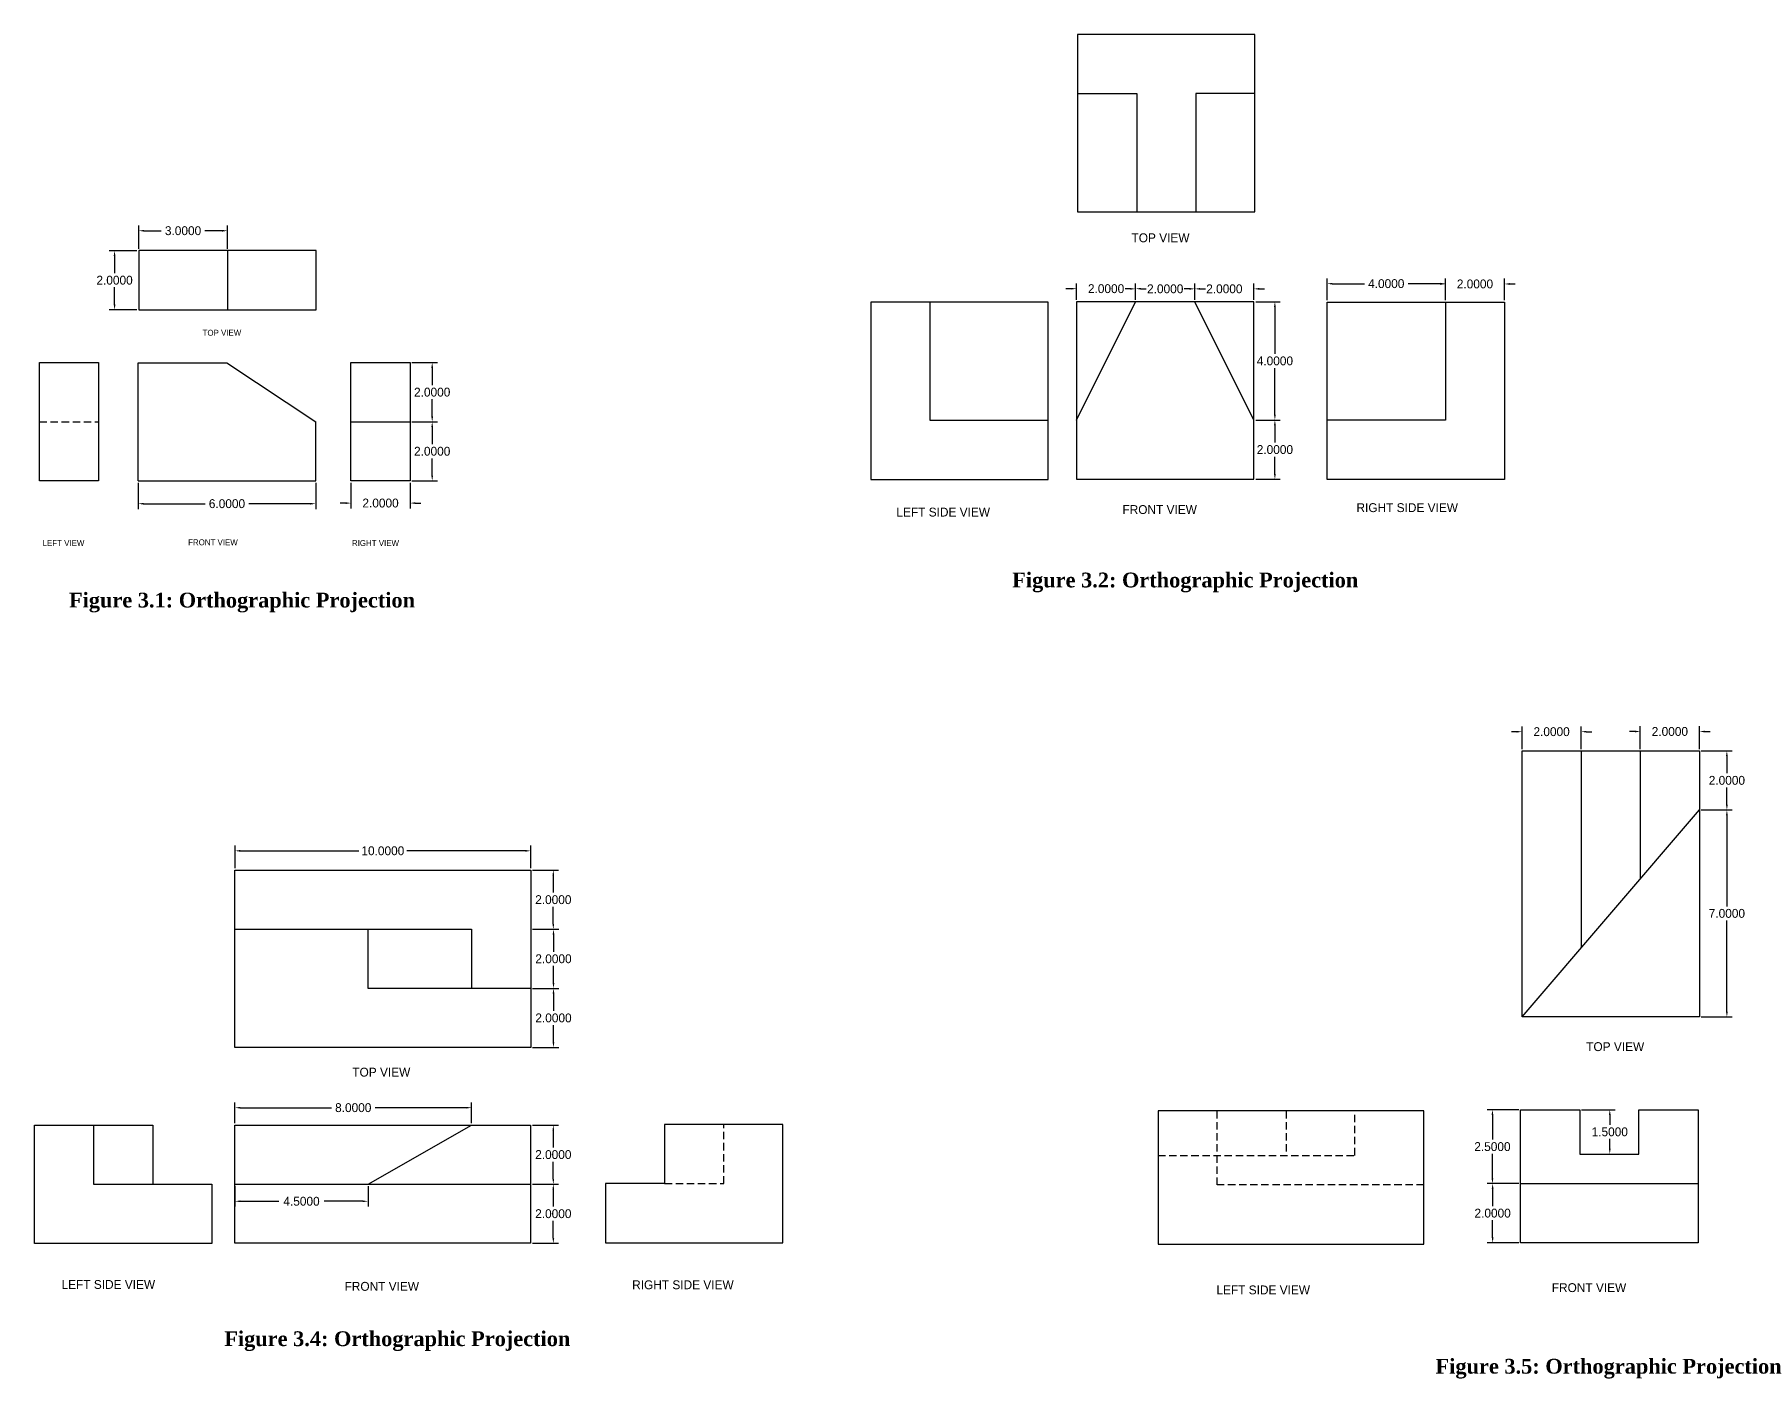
# Model space of a CAD drawing. Header units: inches. Extents: x 10 to 113, y 47 to 93.
# Drawn here: x 10.2 to 68.4, y 47.5 to 93 of the extents above; entities that cross this region are included whole.
import ezdxf

# ---------------------------------------------------------------- set-up
doc = ezdxf.new("R2010")
doc.units = ezdxf.units.IN
doc.header["$MEASUREMENT"] = 0
doc.linetypes.add('HIDDEN', pattern=[0.375, 0.25, -0.125])
doc.dimstyles.get("Standard").update_dxf_attribs({"dimtxt": 0.3, "dimasz": 0.18, "dimexe": 0.18, "dimexo": 0.0625, "dimgap": 0.09, "dimtad": 0, "dimtih": 1, "dimtoh": 1, "dimdec": 4, "dimzin": 0, "dimdsep": 46, "dimtxsty": 'Standard', "dimcen": 0.09, "dimadec": 0, "dimazin": 0, "dimtfac": 1, "dimtdec": 4, "dimtofl": 0, "dimtmove": 0, "dimatfit": 3, "dimfxl": 1, "dimtolj": 1, "dimtzin": 0, "dimarcsym": 0})

# ---------------------------------------------------------------- blocks, each defined once
blk = doc.blocks.new('*D12')
at = {"color": 0, "lineweight": -2}
for p, q in [((13.708, 85.725), (13.708, 86.516)), ((13.888, 86.336), (14.468, 86.336)), ((16.528, 86.336), (15.948, 86.336)), ((16.708, 85.725), (16.708, 86.516))]:
    blk.add_line(p, q, dxfattribs=at)
at = {"color": 0}
for points in [[(13.888, 86.366), (13.888, 86.306), (13.708, 86.336)], [(16.528, 86.366), (16.528, 86.306), (16.708, 86.336)]]:
    blk.add_solid(points, dxfattribs=at)
at = {"layer": 'Defpoints', "color": 0}
for p in [(16.708, 86.336), (13.708, 85.662), (16.708, 85.662)]:
    blk.add_point(p, dxfattribs=at)
at = {"color": 0, "insert": (15.208, 86.336), "char_height": 0.3, "attachment_point": 5}
blk.add_mtext('\\A1;3.0000', dxfattribs=at)
blk = doc.blocks.new('*D13')
at = {"color": 0, "lineweight": -2}
for p, q in [((22.95, 81.875), (23.814, 81.875)), ((23.634, 81.695), (23.634, 81.115)), ((23.634, 80.055), (23.634, 80.635)), ((22.95, 79.875), (23.814, 79.875))]:
    blk.add_line(p, q, dxfattribs=at)
at = {"color": 0}
for points in [[(23.604, 81.695), (23.664, 81.695), (23.634, 81.875)], [(23.604, 80.055), (23.664, 80.055), (23.634, 79.875)]]:
    blk.add_solid(points, dxfattribs=at)
at = {"layer": 'Defpoints', "color": 0}
for p in [(22.887, 81.875), (23.634, 81.875), (22.887, 79.875)]:
    blk.add_point(p, dxfattribs=at)
at = {"color": 0, "insert": (23.634, 80.875), "char_height": 0.3, "attachment_point": 5}
blk.add_mtext('\\A1;2.0000', dxfattribs=at)
blk = doc.blocks.new('*D14')
at = {"color": 0, "lineweight": -2}
for p, q in [((22.95, 79.875), (23.814, 79.875)), ((23.634, 79.695), (23.634, 79.115)), ((23.634, 78.055), (23.634, 78.635)), ((22.95, 77.875), (23.814, 77.875))]:
    blk.add_line(p, q, dxfattribs=at)
at = {"color": 0}
for points in [[(23.604, 79.695), (23.664, 79.695), (23.634, 79.875)], [(23.604, 78.055), (23.664, 78.055), (23.634, 77.875)]]:
    blk.add_solid(points, dxfattribs=at)
at = {"layer": 'Defpoints', "color": 0}
for p in [(22.887, 79.875), (23.634, 79.875), (22.887, 77.875)]:
    blk.add_point(p, dxfattribs=at)
at = {"color": 0, "insert": (23.634, 78.875), "char_height": 0.3, "attachment_point": 5}
blk.add_mtext('\\A1;2.0000', dxfattribs=at)
blk = doc.blocks.new('*D17')
at = {"color": 0, "lineweight": -2}
for p, q in [((13.645, 85.662), (12.712, 85.662)), ((12.892, 85.482), (12.892, 84.902)), ((12.892, 83.842), (12.892, 84.422)), ((13.645, 83.662), (12.712, 83.662))]:
    blk.add_line(p, q, dxfattribs=at)
at = {"color": 0}
for points in [[(12.862, 85.482), (12.922, 85.482), (12.892, 85.662)], [(12.862, 83.842), (12.922, 83.842), (12.892, 83.662)]]:
    blk.add_solid(points, dxfattribs=at)
at = {"layer": 'Defpoints', "color": 0}
for p in [(13.708, 85.662), (12.892, 83.662), (13.708, 83.662)]:
    blk.add_point(p, dxfattribs=at)
at = {"color": 0, "insert": (12.892, 84.662), "char_height": 0.3, "attachment_point": 5}
blk.add_mtext('\\A1;2.0000', dxfattribs=at)
blk = doc.blocks.new('*D18')
at = {"color": 0, "lineweight": -2}
for p, q in [((13.693, 77.808), (13.693, 76.922)), ((19.693, 77.808), (19.693, 76.922)), ((13.873, 77.102), (15.953, 77.102)), ((19.513, 77.102), (17.433, 77.102))]:
    blk.add_line(p, q, dxfattribs=at)
at = {"color": 0}
for points in [[(13.873, 77.132), (13.873, 77.072), (13.693, 77.102)], [(19.513, 77.132), (19.513, 77.072), (19.693, 77.102)]]:
    blk.add_solid(points, dxfattribs=at)
at = {"layer": 'Defpoints', "color": 0}
for p in [(13.693, 77.871), (19.693, 77.871), (19.693, 77.102)]:
    blk.add_point(p, dxfattribs=at)
at = {"color": 0, "insert": (16.693, 77.102), "char_height": 0.3, "attachment_point": 5}
blk.add_mtext('\\A1;6.0000', dxfattribs=at)
blk = doc.blocks.new('*D19')
at = {"color": 0, "lineweight": -2}
for p, q in [((53.899, 83.985), (53.899, 84.725)), ((54.079, 84.545), (55.159, 84.545)), ((57.719, 84.545), (56.639, 84.545)), ((57.899, 83.985), (57.899, 84.725))]:
    blk.add_line(p, q, dxfattribs=at)
at = {"color": 0}
for points in [[(54.079, 84.575), (54.079, 84.515), (53.899, 84.545)], [(57.719, 84.575), (57.719, 84.515), (57.899, 84.545)]]:
    blk.add_solid(points, dxfattribs=at)
at = {"layer": 'Defpoints', "color": 0}
for p in [(57.899, 84.545), (53.899, 83.923), (57.899, 83.923)]:
    blk.add_point(p, dxfattribs=at)
at = {"color": 0, "insert": (55.899, 84.545), "char_height": 0.3, "attachment_point": 5}
blk.add_mtext('\\A1;4.0000', dxfattribs=at)
blk = doc.blocks.new('*D21')
at = {"color": 0, "lineweight": -2}
for p, q in [((45.244, 84.375), (45.064, 84.375)), ((45.424, 83.994), (45.424, 84.555)), ((47.424, 83.994), (47.424, 84.555)), ((47.604, 84.375), (47.784, 84.375))]:
    blk.add_line(p, q, dxfattribs=at)
at = {"color": 0}
for points in [[(45.244, 84.405), (45.244, 84.345), (45.424, 84.375)], [(47.604, 84.405), (47.604, 84.345), (47.424, 84.375)]]:
    blk.add_solid(points, dxfattribs=at)
at = {"layer": 'Defpoints', "color": 0}
for p in [(47.424, 84.375), (45.424, 83.932), (47.424, 83.932)]:
    blk.add_point(p, dxfattribs=at)
at = {"color": 0, "insert": (46.424, 84.375), "char_height": 0.3, "attachment_point": 5}
blk.add_mtext('\\A1;2.0000', dxfattribs=at)
blk = doc.blocks.new('*D24')
at = {"color": 0, "lineweight": -2}
for p, q in [((51.487, 83.932), (52.313, 83.932)), ((52.133, 83.752), (52.133, 82.172)), ((52.133, 80.112), (52.133, 81.692)), ((51.487, 79.932), (52.313, 79.932))]:
    blk.add_line(p, q, dxfattribs=at)
at = {"color": 0}
for points in [[(52.103, 83.752), (52.163, 83.752), (52.133, 83.932)], [(52.103, 80.112), (52.163, 80.112), (52.133, 79.932)]]:
    blk.add_solid(points, dxfattribs=at)
at = {"layer": 'Defpoints', "color": 0}
for p in [(51.424, 83.932), (51.424, 79.932), (52.133, 79.932)]:
    blk.add_point(p, dxfattribs=at)
at = {"color": 0, "insert": (52.133, 81.932), "char_height": 0.3, "attachment_point": 5}
blk.add_mtext('\\A1;4.0000', dxfattribs=at)
blk = doc.blocks.new('*D25')
at = {"color": 0, "lineweight": -2}
for p, q in [((51.549, 79.932), (52.313, 79.932)), ((52.133, 79.752), (52.133, 79.172)), ((52.133, 78.112), (52.133, 78.692)), ((51.487, 77.932), (52.313, 77.932))]:
    blk.add_line(p, q, dxfattribs=at)
at = {"color": 0}
for points in [[(52.103, 79.752), (52.163, 79.752), (52.133, 79.932)], [(52.103, 78.112), (52.163, 78.112), (52.133, 77.932)]]:
    blk.add_solid(points, dxfattribs=at)
at = {"layer": 'Defpoints', "color": 0}
for p in [(51.487, 79.932), (51.424, 77.932), (52.133, 77.932)]:
    blk.add_point(p, dxfattribs=at)
at = {"color": 0, "insert": (52.133, 78.932), "char_height": 0.3, "attachment_point": 5}
blk.add_mtext('\\A1;2.0000', dxfattribs=at)
blk = doc.blocks.new('*D46')
at = {"color": 0, "lineweight": -2}
for p, q in [((16.965, 64.768), (16.965, 65.539)), ((17.145, 65.359), (21.15, 65.359)), ((26.785, 65.359), (22.78, 65.359)), ((26.965, 64.768), (26.965, 65.539))]:
    blk.add_line(p, q, dxfattribs=at)
at = {"color": 0}
for points in [[(17.145, 65.389), (17.145, 65.329), (16.965, 65.359)], [(26.785, 65.389), (26.785, 65.329), (26.965, 65.359)]]:
    blk.add_solid(points, dxfattribs=at)
at = {"layer": 'Defpoints', "color": 0}
for p in [(26.965, 65.359), (16.965, 64.706), (26.965, 64.706)]:
    blk.add_point(p, dxfattribs=at)
at = {"color": 0, "insert": (21.965, 65.359), "char_height": 0.3, "attachment_point": 5}
blk.add_mtext('\\A1;10.0000', dxfattribs=at)
blk = doc.blocks.new('*D48')
at = {"color": 0, "lineweight": -2}
for p, q in [((27.027, 62.706), (27.916, 62.706)), ((27.736, 62.526), (27.736, 61.946)), ((27.736, 60.886), (27.736, 61.466)), ((27.027, 60.706), (27.916, 60.706))]:
    blk.add_line(p, q, dxfattribs=at)
at = {"color": 0}
for points in [[(27.706, 62.526), (27.766, 62.526), (27.736, 62.706)], [(27.706, 60.886), (27.766, 60.886), (27.736, 60.706)]]:
    blk.add_solid(points, dxfattribs=at)
at = {"layer": 'Defpoints', "color": 0}
for p in [(26.965, 62.706), (26.965, 60.706), (27.736, 60.706)]:
    blk.add_point(p, dxfattribs=at)
at = {"color": 0, "insert": (27.736, 61.706), "char_height": 0.3, "attachment_point": 5}
blk.add_mtext('\\A1;2.0000', dxfattribs=at)
blk = doc.blocks.new('*D49')
at = {"color": 0, "lineweight": -2}
for p, q in [((27.027, 60.706), (27.916, 60.706)), ((27.736, 60.526), (27.736, 59.946)), ((27.736, 58.886), (27.736, 59.466)), ((27.027, 58.706), (27.916, 58.706))]:
    blk.add_line(p, q, dxfattribs=at)
at = {"color": 0}
for points in [[(27.706, 60.526), (27.766, 60.526), (27.736, 60.706)], [(27.706, 58.886), (27.766, 58.886), (27.736, 58.706)]]:
    blk.add_solid(points, dxfattribs=at)
at = {"layer": 'Defpoints', "color": 0}
for p in [(26.965, 60.706), (27.736, 60.706), (26.965, 58.706)]:
    blk.add_point(p, dxfattribs=at)
at = {"color": 0, "insert": (27.736, 59.706), "char_height": 0.3, "attachment_point": 5}
blk.add_mtext('\\A1;2.0000', dxfattribs=at)
blk = doc.blocks.new('*D50')
at = {"color": 0, "lineweight": -2}
for p, q in [((16.964, 56.145), (16.964, 56.85)), ((17.144, 56.67), (20.224, 56.67)), ((24.784, 56.67), (21.704, 56.67)), ((24.964, 56.145), (24.964, 56.85))]:
    blk.add_line(p, q, dxfattribs=at)
at = {"color": 0}
for points in [[(17.144, 56.7), (17.144, 56.64), (16.964, 56.67)], [(24.784, 56.7), (24.784, 56.64), (24.964, 56.67)]]:
    blk.add_solid(points, dxfattribs=at)
at = {"layer": 'Defpoints', "color": 0}
for p in [(24.964, 56.67), (16.964, 56.083), (24.964, 56.083)]:
    blk.add_point(p, dxfattribs=at)
at = {"color": 0, "insert": (20.964, 56.67), "char_height": 0.3, "attachment_point": 5}
blk.add_mtext('\\A1;8.0000', dxfattribs=at)
blk = doc.blocks.new('*D51')
at = {"color": 0, "lineweight": -2}
for p, q in [((16.964, 54.02), (16.964, 53.324)), ((21.464, 54.02), (21.464, 53.324)), ((17.144, 53.504), (18.449, 53.504)), ((21.284, 53.504), (19.979, 53.504))]:
    blk.add_line(p, q, dxfattribs=at)
at = {"color": 0}
for points in [[(17.144, 53.534), (17.144, 53.474), (16.964, 53.504)], [(21.284, 53.534), (21.284, 53.474), (21.464, 53.504)]]:
    blk.add_solid(points, dxfattribs=at)
at = {"layer": 'Defpoints', "color": 0}
for p in [(16.964, 54.083), (21.464, 54.083), (21.464, 53.504)]:
    blk.add_point(p, dxfattribs=at)
at = {"color": 0, "insert": (19.214, 53.504), "char_height": 0.3, "attachment_point": 5}
blk.add_mtext('\\A1;4.5000', dxfattribs=at)
blk = doc.blocks.new('*D55')
at = {"color": 0, "lineweight": -2}
for p, q in [((60.311, 69.389), (60.131, 69.389)), ((60.491, 68.804), (60.491, 69.569)), ((62.491, 68.804), (62.491, 69.569)), ((62.671, 69.389), (62.851, 69.389))]:
    blk.add_line(p, q, dxfattribs=at)
at = {"color": 0}
for points in [[(60.311, 69.419), (60.311, 69.359), (60.491, 69.389)], [(62.671, 69.419), (62.671, 69.359), (62.491, 69.389)]]:
    blk.add_solid(points, dxfattribs=at)
at = {"layer": 'Defpoints', "color": 0}
for p in [(62.491, 69.389), (60.491, 68.742), (62.491, 68.742)]:
    blk.add_point(p, dxfattribs=at)
at = {"color": 0, "insert": (61.491, 69.389), "char_height": 0.3, "attachment_point": 5}
blk.add_mtext('\\A1;2.0000', dxfattribs=at)
blk = doc.blocks.new('*D58')
at = {"color": 0, "lineweight": -2}
for p, q in [((66.553, 68.742), (67.599, 68.742)), ((67.419, 68.562), (67.419, 67.982)), ((67.419, 66.922), (67.419, 67.502)), ((66.553, 66.742), (67.599, 66.742))]:
    blk.add_line(p, q, dxfattribs=at)
at = {"color": 0}
for points in [[(67.389, 68.562), (67.449, 68.562), (67.419, 68.742)], [(67.389, 66.922), (67.449, 66.922), (67.419, 66.742)]]:
    blk.add_solid(points, dxfattribs=at)
at = {"layer": 'Defpoints', "color": 0}
for p in [(66.491, 68.742), (66.491, 66.742), (67.419, 66.742)]:
    blk.add_point(p, dxfattribs=at)
at = {"color": 0, "insert": (67.419, 67.742), "char_height": 0.3, "attachment_point": 5}
blk.add_mtext('\\A1;2.0000', dxfattribs=at)
blk = doc.blocks.new('*D59')
at = {"color": 0, "lineweight": -2}
for p, q in [((66.553, 66.742), (67.599, 66.742)), ((67.419, 66.562), (67.419, 63.482)), ((67.419, 59.922), (67.419, 63.002)), ((66.553, 59.742), (67.599, 59.742))]:
    blk.add_line(p, q, dxfattribs=at)
at = {"color": 0}
for points in [[(67.389, 66.562), (67.449, 66.562), (67.419, 66.742)], [(67.389, 59.922), (67.449, 59.922), (67.419, 59.742)]]:
    blk.add_solid(points, dxfattribs=at)
at = {"layer": 'Defpoints', "color": 0}
for p in [(66.491, 66.742), (66.491, 59.742), (67.419, 59.742)]:
    blk.add_point(p, dxfattribs=at)
at = {"color": 0, "insert": (67.419, 63.242), "char_height": 0.3, "attachment_point": 5}
blk.add_mtext('\\A1;7.0000', dxfattribs=at)
blk = doc.blocks.new('*D61')
at = {"color": 0, "lineweight": -2}
for p, q in [((60.382, 54.102), (59.317, 54.102)), ((59.497, 53.922), (59.497, 53.342)), ((59.497, 52.282), (59.497, 52.862)), ((60.382, 52.102), (59.317, 52.102))]:
    blk.add_line(p, q, dxfattribs=at)
at = {"color": 0}
for points in [[(59.467, 53.922), (59.527, 53.922), (59.497, 54.102)], [(59.467, 52.282), (59.527, 52.282), (59.497, 52.102)]]:
    blk.add_solid(points, dxfattribs=at)
at = {"layer": 'Defpoints', "color": 0}
for p in [(60.444, 54.102), (59.497, 52.102), (60.444, 52.102)]:
    blk.add_point(p, dxfattribs=at)
at = {"color": 0, "insert": (59.497, 53.102), "char_height": 0.3, "attachment_point": 5}
blk.add_mtext('\\A1;2.0000', dxfattribs=at)
blk = doc.blocks.new('*D63')
at = {"color": 0, "lineweight": -2}
for p, q in [((62.507, 56.602), (63.638, 56.602)), ((63.458, 56.422), (63.458, 56.092)), ((63.458, 55.282), (63.458, 55.612)), ((62.507, 55.102), (63.638, 55.102))]:
    blk.add_line(p, q, dxfattribs=at)
at = {"color": 0}
for points in [[(63.428, 56.422), (63.488, 56.422), (63.458, 56.602)], [(63.428, 55.282), (63.488, 55.282), (63.458, 55.102)]]:
    blk.add_solid(points, dxfattribs=at)
at = {"layer": 'Defpoints', "color": 0}
for p in [(62.444, 56.602), (62.444, 55.102), (63.458, 55.102)]:
    blk.add_point(p, dxfattribs=at)
at = {"color": 0, "insert": (63.458, 55.852), "char_height": 0.3, "attachment_point": 5}
blk.add_mtext('\\A1;1.5000', dxfattribs=at)
blk = doc.blocks.new('*D125')
at = {"color": 0, "lineweight": -2}
for p, q in [((47.244, 84.37), (47.064, 84.37)), ((47.424, 83.994), (47.424, 84.55)), ((49.424, 83.994), (49.424, 84.55)), ((49.604, 84.37), (49.784, 84.37))]:
    blk.add_line(p, q, dxfattribs=at)
at = {"color": 0}
for points in [[(47.244, 84.4), (47.244, 84.34), (47.424, 84.37)], [(49.604, 84.4), (49.604, 84.34), (49.424, 84.37)]]:
    blk.add_solid(points, dxfattribs=at)
at = {"layer": 'Defpoints', "color": 0}
for p in [(49.424, 84.37), (47.424, 83.932), (49.424, 83.932)]:
    blk.add_point(p, dxfattribs=at)
at = {"color": 0, "insert": (48.424, 84.37), "char_height": 0.3, "attachment_point": 5}
blk.add_mtext('\\A1;2.0000', dxfattribs=at)
blk = doc.blocks.new('*D126')
at = {"color": 0, "lineweight": -2}
for p, q in [((49.244, 84.37), (49.064, 84.37)), ((49.424, 84.057), (49.424, 84.55)), ((51.424, 83.994), (51.424, 84.55)), ((51.604, 84.37), (51.784, 84.37))]:
    blk.add_line(p, q, dxfattribs=at)
at = {"color": 0}
for points in [[(49.244, 84.4), (49.244, 84.34), (49.424, 84.37)], [(51.604, 84.4), (51.604, 84.34), (51.424, 84.37)]]:
    blk.add_solid(points, dxfattribs=at)
at = {"layer": 'Defpoints', "color": 0}
for p in [(51.424, 84.37), (49.424, 83.994), (51.424, 83.932)]:
    blk.add_point(p, dxfattribs=at)
at = {"color": 0, "insert": (50.424, 84.37), "char_height": 0.3, "attachment_point": 5}
blk.add_mtext('\\A1;2.0000', dxfattribs=at)
blk = doc.blocks.new('*D127')
at = {"color": 0, "lineweight": -2}
for p, q in [((20.887, 77.813), (20.887, 76.943)), ((22.887, 77.813), (22.887, 76.943)), ((20.707, 77.123), (20.527, 77.123)), ((23.067, 77.123), (23.247, 77.123))]:
    blk.add_line(p, q, dxfattribs=at)
at = {"color": 0}
for points in [[(20.707, 77.153), (20.707, 77.093), (20.887, 77.123)], [(23.067, 77.153), (23.067, 77.093), (22.887, 77.123)]]:
    blk.add_solid(points, dxfattribs=at)
at = {"layer": 'Defpoints', "color": 0}
for p in [(20.887, 77.875), (22.887, 77.875), (22.887, 77.123)]:
    blk.add_point(p, dxfattribs=at)
at = {"color": 0, "insert": (21.887, 77.123), "char_height": 0.3, "attachment_point": 5}
blk.add_mtext('\\A1;2.0000', dxfattribs=at)
blk = doc.blocks.new('*D128')
at = {"color": 0, "lineweight": -2}
for p, q in [((57.719, 84.535), (57.539, 84.535)), ((57.899, 83.985), (57.899, 84.715)), ((59.899, 83.985), (59.899, 84.715)), ((60.079, 84.535), (60.259, 84.535))]:
    blk.add_line(p, q, dxfattribs=at)
at = {"color": 0}
for points in [[(57.719, 84.565), (57.719, 84.505), (57.899, 84.535)], [(60.079, 84.565), (60.079, 84.505), (59.899, 84.535)]]:
    blk.add_solid(points, dxfattribs=at)
at = {"layer": 'Defpoints', "color": 0}
for p in [(59.899, 84.535), (57.899, 83.923), (59.899, 83.923)]:
    blk.add_point(p, dxfattribs=at)
at = {"color": 0, "insert": (58.899, 84.535), "char_height": 0.3, "attachment_point": 5}
blk.add_mtext('\\A1;2.0000', dxfattribs=at)
blk = doc.blocks.new('*D133')
at = {"color": 0, "lineweight": -2}
for p, q in [((60.382, 56.602), (59.31, 56.602)), ((59.49, 56.422), (59.49, 55.592)), ((59.49, 54.282), (59.49, 55.112)), ((60.382, 54.102), (59.31, 54.102))]:
    blk.add_line(p, q, dxfattribs=at)
at = {"color": 0}
for points in [[(59.46, 56.422), (59.52, 56.422), (59.49, 56.602)], [(59.46, 54.282), (59.52, 54.282), (59.49, 54.102)]]:
    blk.add_solid(points, dxfattribs=at)
at = {"layer": 'Defpoints', "color": 0}
for p in [(59.49, 56.602), (60.444, 56.602), (60.444, 54.102)]:
    blk.add_point(p, dxfattribs=at)
at = {"color": 0, "insert": (59.49, 55.352), "char_height": 0.3, "attachment_point": 5}
blk.add_mtext('\\A1;2.5000', dxfattribs=at)
blk = doc.blocks.new('*D137')
at = {"color": 0, "lineweight": -2}
for p, q in [((64.311, 69.396), (64.131, 69.396)), ((64.491, 68.804), (64.491, 69.576)), ((66.491, 68.804), (66.491, 69.576)), ((66.671, 69.396), (66.851, 69.396))]:
    blk.add_line(p, q, dxfattribs=at)
at = {"color": 0}
for points in [[(64.311, 69.426), (64.311, 69.366), (64.491, 69.396)], [(66.671, 69.426), (66.671, 69.366), (66.491, 69.396)]]:
    blk.add_solid(points, dxfattribs=at)
at = {"layer": 'Defpoints', "color": 0}
for p in [(66.491, 69.396), (64.491, 68.742), (66.491, 68.742)]:
    blk.add_point(p, dxfattribs=at)
at = {"color": 0, "insert": (65.491, 69.396), "char_height": 0.3, "attachment_point": 5}
blk.add_mtext('\\A1;2.0000', dxfattribs=at)
blk = doc.blocks.new('*D138')
at = {"color": 0, "lineweight": -2}
for p, q in [((27.026, 56.083), (27.91, 56.083)), ((27.73, 55.903), (27.73, 55.323)), ((27.73, 54.263), (27.73, 54.843)), ((27.026, 54.083), (27.91, 54.083))]:
    blk.add_line(p, q, dxfattribs=at)
at = {"color": 0}
for points in [[(27.7, 55.903), (27.76, 55.903), (27.73, 56.083)], [(27.7, 54.263), (27.76, 54.263), (27.73, 54.083)]]:
    blk.add_solid(points, dxfattribs=at)
at = {"layer": 'Defpoints', "color": 0}
for p in [(26.964, 56.083), (26.964, 54.083), (27.73, 54.083)]:
    blk.add_point(p, dxfattribs=at)
at = {"color": 0, "insert": (27.73, 55.083), "char_height": 0.3, "attachment_point": 5}
blk.add_mtext('\\A1;2.0000', dxfattribs=at)
blk = doc.blocks.new('*D139')
at = {"color": 0, "lineweight": -2}
for p, q in [((27.026, 54.083), (27.91, 54.083)), ((27.73, 53.903), (27.73, 53.323)), ((27.73, 52.263), (27.73, 52.843)), ((27.026, 52.083), (27.91, 52.083))]:
    blk.add_line(p, q, dxfattribs=at)
at = {"color": 0}
for points in [[(27.7, 53.903), (27.76, 53.903), (27.73, 54.083)], [(27.7, 52.263), (27.76, 52.263), (27.73, 52.083)]]:
    blk.add_solid(points, dxfattribs=at)
at = {"layer": 'Defpoints', "color": 0}
for p in [(26.964, 54.083), (26.964, 52.083), (27.73, 52.083)]:
    blk.add_point(p, dxfattribs=at)
at = {"color": 0, "insert": (27.73, 53.083), "char_height": 0.3, "attachment_point": 5}
blk.add_mtext('\\A1;2.0000', dxfattribs=at)
blk = doc.blocks.new('*D141')
at = {"color": 0, "lineweight": -2}
for p, q in [((27.027, 64.706), (27.91, 64.706)), ((27.73, 64.526), (27.73, 63.946)), ((27.73, 62.886), (27.73, 63.466)), ((27.027, 62.706), (27.91, 62.706))]:
    blk.add_line(p, q, dxfattribs=at)
at = {"color": 0}
for points in [[(27.7, 64.526), (27.76, 64.526), (27.73, 64.706)], [(27.7, 62.886), (27.76, 62.886), (27.73, 62.706)]]:
    blk.add_solid(points, dxfattribs=at)
at = {"layer": 'Defpoints', "color": 0}
for p in [(26.965, 64.706), (26.965, 62.706), (27.73, 62.706)]:
    blk.add_point(p, dxfattribs=at)
at = {"color": 0, "insert": (27.73, 63.706), "char_height": 0.3, "attachment_point": 5}
blk.add_mtext('\\A1;2.0000', dxfattribs=at)

msp = doc.modelspace()

# ---------------------------------------------------------------- linework, layer by layer
for p, q in [((51.45846, 92.97827), (45.45846, 92.97827)), ((45.45846, 92.97827), (45.45846, 90.97827)), ((51.45846, 90.97827), (51.45846, 92.97827)), ((45.45846, 90.97827), (45.45846, 86.97827)), ((45.45846, 90.97827), (47.45846, 90.97827)), ((47.45846, 90.97827), (47.45846, 86.97827)), ((51.45846, 90.97827), (49.45846, 90.97827)), ((49.45846, 90.97827), (49.45846, 86.97827)), ((51.45846, 86.97827), (51.45846, 90.97827)), ((45.45846, 86.97827), (47.45846, 86.97827)), ((47.45846, 86.97827), (49.45846, 86.97827)), ((49.45846, 86.97827), (51.45846, 86.97827)), ((16.70787, 85.66233), (13.70787, 85.66233)), ((13.70787, 85.66233), (13.70787, 83.66233)), ((19.70787, 85.66233), (16.70787, 85.66233)), ((16.70787, 85.66233), (16.70787, 83.66233)), ((19.70787, 83.66233), (19.70787, 85.66233)), ((40.46892, 83.92315), (38.46892, 83.92315)), ((38.46892, 83.92315), (38.46892, 77.92315)), ((44.46892, 83.92315), (40.46892, 83.92315)), ((40.46892, 83.92315), (40.46892, 79.92315)), ((44.46892, 79.92315), (44.46892, 83.92315)), ((47.42433, 83.93156), (45.42433, 83.93156)), ((45.42433, 83.93156), (45.42433, 79.93156)), ((45.42433, 79.93156), (47.42433, 83.93156)), ((49.42433, 83.93156), (47.42433, 83.93156)), ((51.42433, 83.93156), (49.42433, 83.93156)), ((51.42433, 79.93156), (49.42433, 83.93156)), ((51.42433, 79.93156), (51.42433, 83.93156)), ((53.89894, 83.92292), (57.89894, 83.92292)), ((53.89894, 79.92292), (53.89894, 83.92292)), ((57.89894, 83.92292), (59.89894, 83.92292)), ((57.89894, 83.92292), (57.89894, 79.92292)), ((59.89894, 83.92292), (59.89894, 77.92292)), ((13.70787, 83.66233), (16.70787, 83.66233)), ((16.70787, 83.66233), (19.70787, 83.66233)), ((10.35258, 79.87536), (10.35258, 81.87536)), ((10.35258, 81.87536), (12.35258, 81.87536)), ((12.35258, 81.87536), (12.35258, 79.87536)), ((13.69337, 79.87091), (13.69337, 81.87091)), ((13.69337, 81.87091), (16.69337, 81.87091)), ((16.69337, 81.87091), (19.69337, 79.87091)), ((20.88724, 79.87536), (20.88724, 81.87536)), ((20.88724, 81.87536), (22.88724, 81.87536)), ((22.88724, 81.87536), (22.88724, 79.87536)), ((10.35258, 77.87536), (10.35258, 79.87536)), ((12.35258, 79.87536), (12.35258, 77.87536)), ((13.69337, 77.87091), (13.69337, 79.87091)), ((19.69337, 77.87091), (19.69337, 79.87091)), ((20.88724, 77.87536), (20.88724, 79.87536)), ((20.88724, 79.87536), (22.88724, 79.87536)), ((22.88724, 79.87536), (22.88724, 77.87536)), ((40.46892, 79.92315), (44.46892, 79.92315)), ((44.46892, 77.92315), (44.46892, 79.92315)), ((45.42433, 79.93156), (45.42433, 77.93156)), ((51.42433, 77.93156), (51.42433, 79.93156)), ((53.89894, 77.92292), (53.89894, 79.92292)), ((57.89894, 79.92292), (53.89894, 79.92292)), ((12.35258, 77.87536), (10.35258, 77.87536)), ((13.69337, 77.87091), (19.69337, 77.87091)), ((22.88724, 77.87536), (20.88724, 77.87536)), ((38.46892, 77.92315), (44.46892, 77.92315)), ((45.42433, 77.93156), (51.42433, 77.93156)), ((59.89894, 77.92292), (53.89894, 77.92292)), ((60.49052, 68.74168), (62.49052, 68.74168)), ((60.49052, 59.74168), (60.49052, 68.74168)), ((62.49052, 68.74168), (64.49052, 68.74168)), ((62.49052, 68.74168), (62.49052, 62.07501)), ((64.49052, 68.74168), (66.49052, 68.74168)), ((64.49052, 68.74168), (64.49052, 64.40835)), ((66.49052, 68.74168), (66.49052, 66.74168)), ((60.49052, 59.74168), (66.49052, 66.74168)), ((66.49052, 66.74168), (66.49052, 59.74168)), ((16.96486, 62.70586), (16.96486, 64.70586)), ((16.96486, 64.70586), (26.96486, 64.70586)), ((26.96486, 64.70586), (26.96486, 62.70586)), ((16.96486, 58.70586), (16.96486, 62.70586)), ((16.96486, 62.70586), (24.96486, 62.70586)), ((21.46486, 60.70586), (21.46486, 62.70586)), ((24.96486, 62.70586), (24.96486, 60.70586)), ((26.96486, 62.70586), (26.96486, 60.70586)), ((26.96486, 60.70586), (21.46486, 60.70586)), ((26.96486, 60.70586), (26.96486, 58.70586)), ((66.49052, 59.74168), (60.49052, 59.74168)), ((26.96486, 58.70586), (16.96486, 58.70586)), ((50.18156, 56.5587), (48.18156, 56.5587)), ((48.18156, 56.5587), (48.18156, 55.0587)), ((52.51156, 56.5587), (50.18156, 56.5587)), ((54.84156, 56.5587), (52.51156, 56.5587)), ((57.17156, 56.5587), (54.84156, 56.5587)), ((57.17156, 54.0587), (57.17156, 56.5587)), ((60.44401, 56.60176), (62.44401, 56.60176)), ((60.44401, 54.10176), (60.44401, 56.60176)), ((62.44401, 56.60176), (62.44401, 55.10176)), ((64.44401, 55.10176), (64.44401, 56.60176)), ((64.44401, 56.60176), (66.44401, 56.60176)), ((66.44401, 56.60176), (66.44401, 54.10176)), ((10.18093, 54.07805), (10.18093, 56.07805)), ((10.18093, 56.07805), (12.18093, 56.07805)), ((12.18093, 56.07805), (14.18093, 56.07805)), ((12.18093, 56.07805), (12.18093, 54.07805)), ((14.18093, 56.07805), (14.18093, 54.07805)), ((16.96367, 56.08281), (24.96367, 56.08281)), ((16.96367, 54.08281), (16.96367, 56.08281)), ((21.46367, 54.08281), (24.96367, 56.08281)), ((24.96367, 56.08281), (26.96367, 56.08281)), ((26.96367, 56.08281), (26.96367, 54.08281)), ((33.49423, 56.10176), (31.49423, 56.10176)), ((31.49423, 56.10176), (31.49423, 54.10176)), ((35.49423, 56.10176), (33.49423, 56.10176)), ((35.49423, 52.10176), (35.49423, 56.10176)), ((48.18156, 55.0587), (48.18156, 52.0587)), ((62.44401, 55.10176), (64.44401, 55.10176)), ((10.18093, 52.07805), (10.18093, 54.07805)), ((12.18093, 54.07805), (14.18093, 54.07805)), ((14.18093, 54.07805), (16.18093, 54.07805)), ((16.18093, 54.07805), (16.18093, 52.07805)), ((16.96367, 52.08281), (16.96367, 54.08281)), ((16.96367, 54.08281), (21.46367, 54.08281)), ((21.46367, 54.08281), (26.96367, 54.08281)), ((26.96367, 54.08281), (26.96367, 52.08281)), ((29.49423, 54.10176), (29.49423, 52.10176)), ((31.49423, 54.10176), (29.49423, 54.10176)), ((57.17156, 52.0587), (57.17156, 54.0587)), ((60.44401, 52.10176), (60.44401, 54.10176)), ((60.44401, 54.10176), (66.44401, 54.10176)), ((66.44401, 54.10176), (66.44401, 52.10176)), ((12.18093, 52.07805), (10.18093, 52.07805)), ((14.18093, 52.07805), (12.18093, 52.07805)), ((16.18093, 52.07805), (14.18093, 52.07805)), ((26.96367, 52.08281), (16.96367, 52.08281)), ((29.49423, 52.10176), (35.49423, 52.10176)), ((48.18156, 52.0587), (57.17156, 52.0587)), ((66.44401, 52.10176), (60.44401, 52.10176))]:
    msp.add_line(p, q)
at = {"linetype": 'HIDDEN'}
for p, q in [((10.35258, 79.87536), (12.35258, 79.87536)), ((50.18156, 54.0587), (50.18156, 56.5587)), ((52.51156, 56.5587), (52.51156, 55.0587)), ((54.84156, 55.0587), (54.84156, 56.5587)), ((33.49423, 54.10176), (33.49423, 56.10176)), ((48.18156, 55.0587), (54.84156, 55.0587)), ((31.49423, 54.10176), (33.49423, 54.10176)), ((57.17156, 54.0587), (50.18156, 54.0587))]:
    msp.add_line(p, q, dxfattribs=at)

# ---------------------------------------------------------------- texts
at = {"attachment_point": 1}
for s, insert, char_height, width in [('TOP VIEW', (47.28454, 86.24778), 0.3, 3.5347187), ('TOP VIEW', (15.86883, 82.98559), 0.2, 1.68), ('LEFT SIDE VIEW', (39.33349, 76.96877), 0.3, 5.4858834), ('FRONT VIEW', (46.97721, 77.0536), 0.3, 4.6941067), ('RIGHT SIDE VIEW', (54.89211, 77.11866), 0.3, 6.4473269), ('LEFT VIEW', (10.45917, 75.87233), 0.2, 1.9236333), ('FRONT VIEW', (15.37968, 75.89614), 0.2, 4.898853), ('RIGHT VIEW', (20.92142, 75.8705), 0.2, 2.7187351), ('{\\fTimes New Roman|b1|i0|c0|p18;Figure 3.2: Orthographic Projection}', (43.25032, 74.77156), 0.5, 16.9434134), ('{\\fTimes New Roman|b1|i0|c0|p18;Figure 3.1: Orthographic Projection}', (11.35018, 74.09213), 0.5, 11.9903383), ('\\pi-0.9,l0.9;TOP VIEW', (62.66182, 58.88526), 0.3, 4.7592283), ('TOP VIEW', (20.93218, 58.02281), 0.3, 3.5347187), ('LEFT SIDE VIEW', (11.09887, 50.84012), 0.3, 5.4858834), ('FRONT VIEW', (20.67032, 50.77665), 0.3, 4.6941067), ('RIGHT SIDE VIEW', (30.39722, 50.8296), 0.3, 6.4473269), ('LEFT SIDE VIEW', (50.15584, 50.65545), 0.3, 5.4858834), ('FRONT VIEW', (61.4972, 50.73306), 0.3, 4.6941067), ('{\\fTimes New Roman|b1|i0|c0|p18;Figure 3.4: Orthographic Projection}', (16.60213, 49.10623), 0.5, 12.016438), ('{\\fTimes New Roman|b1|i0|c0|p18;Figure 3.5: Orthographic Projection}', (57.56682, 48.17436), 0.5, 12.452164)]:
    msp.add_mtext(s, dxfattribs=dict(at, insert=insert, char_height=char_height, width=width))

# ---------------------------------------------------------------- dimensions: what is measured, and where the dimension line sits
for base, p1, p2, picture, middle in [((16.70787, 86.33606), (13.70787, 85.66233), (16.70787, 85.66233), '*D12', (15.20787, 86.33606)), ((47.42433, 84.37533), (45.42433, 83.93156), (47.42433, 83.93156), '*D21', (46.42433, 84.37533)), ((49.42433, 84.37028), (47.42433, 83.93156), (49.42433, 83.93156), '*D125', (48.42433, 84.37028)), ((51.42433, 84.37028), (49.42433, 83.99406), (51.42433, 83.93156), '*D126', (50.42433, 84.37028)), ((57.89894, 84.54498), (53.89894, 83.92292), (57.89894, 83.92292), '*D19', (55.89894, 84.54498)), ((59.89894, 84.53521), (57.89894, 83.92292), (59.89894, 83.92292), '*D128', (58.89894, 84.53521)), ((19.69337, 77.10152), (13.69337, 77.87091), (19.69337, 77.87091), '*D18', (16.69337, 77.10152)), ((22.88724, 77.12262), (20.88724, 77.87536), (22.88724, 77.87536), '*D127', (21.88724, 77.12262)), ((62.49052, 69.38909), (60.49052, 68.74168), (62.49052, 68.74168), '*D55', (61.49052, 69.38909)), ((66.49052, 69.39602), (64.49052, 68.74168), (66.49052, 68.74168), '*D137', (65.49052, 69.39602)), ((26.96486, 65.3587), (16.96486, 64.70586), (26.96486, 64.70586), '*D46', (21.96486, 65.3587)), ((24.96367, 56.67036), (16.96367, 56.08281), (24.96367, 56.08281), '*D50', (20.96367, 56.67036)), ((21.46367, 53.50409), (16.96367, 54.08281), (21.46367, 54.08281), '*D51', (19.21367, 53.50409))]:
    dim = msp.add_linear_dim(base=base, p1=p1, p2=p2, dimstyle='Standard')
    dim.commit()
    dim.dimension.update_dxf_attribs({"geometry": picture, "text_midpoint": middle})
for base, p1, p2, picture, middle in [((12.89178, 83.66233), (13.70787, 85.66233), (13.70787, 83.66233), '*D17', (12.89178, 84.66233)), ((52.13288, 79.93156), (51.42433, 83.93156), (51.42433, 79.93156), '*D24', (52.13288, 81.93156)), ((23.63445, 81.87536), (22.88724, 79.87536), (22.88724, 81.87536), '*D13', (23.63445, 80.87536)), ((23.63445, 79.87536), (22.88724, 77.87536), (22.88724, 79.87536), '*D14', (23.63445, 78.87536)), ((52.13288, 77.93156), (51.48683, 79.93156), (51.42433, 77.93156), '*D25', (52.13288, 78.93156)), ((67.41949, 66.74168), (66.49052, 68.74168), (66.49052, 66.74168), '*D58', (67.41949, 67.74168)), ((67.41949, 59.74168), (66.49052, 66.74168), (66.49052, 59.74168), '*D59', (67.41949, 63.24168)), ((27.73044, 62.70586), (26.96486, 64.70586), (26.96486, 62.70586), '*D141', (27.73044, 63.70586)), ((27.73642, 60.70586), (26.96486, 62.70586), (26.96486, 60.70586), '*D48', (27.73642, 61.70586)), ((27.73642, 60.70586), (26.96486, 58.70586), (26.96486, 60.70586), '*D49', (27.73642, 59.70586)), ((59.48991, 56.60176), (60.44401, 54.10176), (60.44401, 56.60176), '*D133', (59.48991, 55.35176)), ((63.45811, 55.10176), (62.44401, 56.60176), (62.44401, 55.10176), '*D63', (63.45811, 55.85176)), ((27.73044, 54.08281), (26.96367, 56.08281), (26.96367, 54.08281), '*D138', (27.73044, 55.08281)), ((27.73044, 52.08281), (26.96367, 54.08281), (26.96367, 52.08281), '*D139', (27.73044, 53.08281)), ((59.49672, 52.10176), (60.44401, 54.10176), (60.44401, 52.10176), '*D61', (59.49672, 53.10176))]:
    dim = msp.add_linear_dim(base=base, p1=p1, p2=p2, angle=90, dimstyle='Standard')
    dim.commit()
    dim.dimension.update_dxf_attribs({"geometry": picture, "text_midpoint": middle})

doc.saveas('drawing.dxf')
